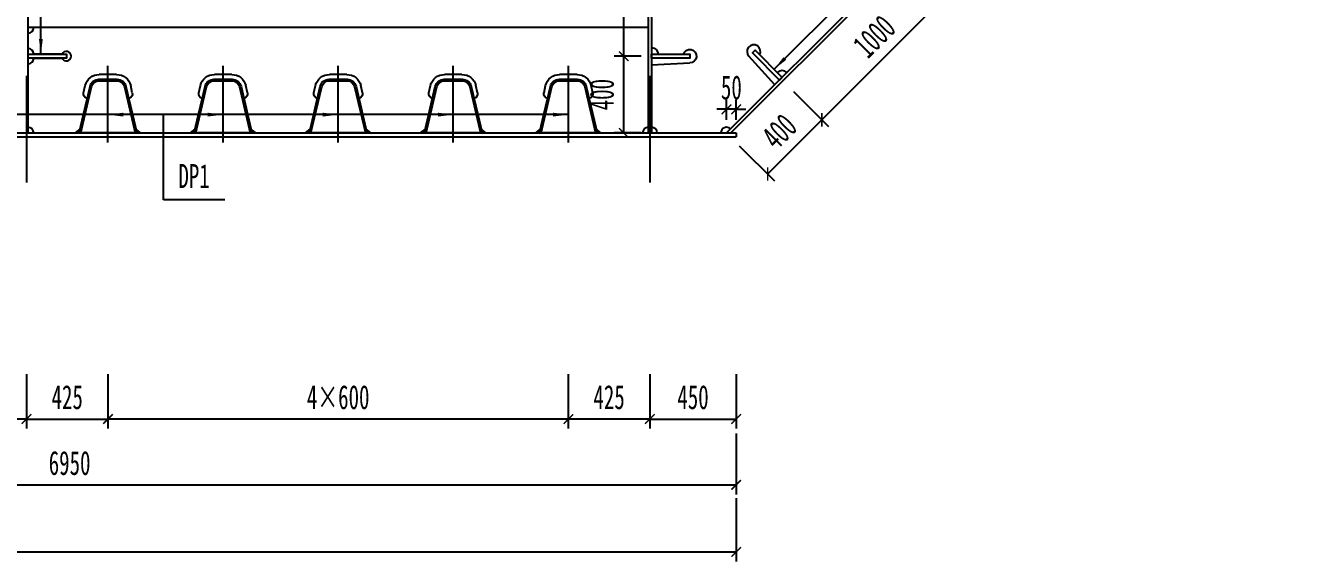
# Model space of a CAD drawing. Extents: x -149716 to 104715, y -26828 to 33500.
# Drawn here: x -124282 to -117635, y 759 to 3552 of the extents above; entities that cross this region are included whole.
import ezdxf
from ezdxf.enums import TextEntityAlignment as Align

# ---------------------------------------------------------------- set-up
doc = ezdxf.new("R2010")
doc.units = 0
doc.header["$LTSCALE"] = 1000
doc.linetypes.add('CENTER', pattern=[50.8, 31.75, -6.35, 6.35, -6.35])
doc.layers.get('0').update_dxf_attribs({"linetype": 'CONTINUOUS'})
doc.layers.get('Defpoints').update_dxf_attribs({"color": 250, "linetype": 'CONTINUOUS'})
doc.layers.add('01', color=1, linetype='CONTINUOUS', lineweight=25)
for name, color, linetype in [('02', 2, 'CONTINUOUS'), ('04', 4, 'CONTINUOUS'), ('06', 6, 'CENTER'), ('07', 7, 'CONTINUOUS')]:
    doc.layers.add(name, color=color, linetype=linetype)
doc.styles.add('仿宋', font='simfang.ttf', dxfattribs={"width": 0.64})
doc.dimstyles.new('1：50', dxfattribs={"dimscale": 50, "dimtxt": 2.5, "dimasz": 1, "dimexe": 1, "dimexo": 0, "dimgap": 1, "dimtad": 1, "dimdec": 1, "dimdsep": 46, "dimtxsty": '仿宋', "dimblk": 'ARCHTICK', "dimcen": 0, "dimclrd": 256, "dimclre": 256, "dimclrt": 256, "dimazin": 2, "dimtfac": 1, "dimtdec": 1, "dimtix": 1, "dimtmove": 2, "dimatfit": 3, "dimfxl": 1, "dimtvp": 0.8, "dimtolj": 1, "dimtzin": 0, "dimlwd": -1, "dimlwe": -1, "dimarcsym": 0})

# ---------------------------------------------------------------- blocks, each defined once
blk = doc.blocks.new('_ArchTick')
at = {"color": 0, "linetype": 'ByBlock', "const_width": 0.15}
blk.add_lwpolyline([(-0.5, -0.5), (0.5, 0.5)], dxfattribs=at)
blk = doc.blocks.new('*D522')
at = {"layer": '04', "transparency": 16777216}
for p, q in [((-121026.6, 1735.9), (-121026.6, 1451.7)), ((-120576.6, 1735.9), (-120576.6, 1451.7)), ((-121026.6, 1501.7), (-120576.6, 1501.7))]:
    blk.add_line(p, q, dxfattribs=at)
at = {"layer": 'Defpoints', "color": 0, "transparency": 16777216}
for p in [(-121026.6, 1735.9), (-120576.6, 1735.9), (-120576.6, 1501.7)]:
    blk.add_point(p, dxfattribs=at)
at = {"layer": '04', "transparency": 16777216, "xscale": 50, "yscale": 50, "zscale": 50, "rotation": 180}
blk.add_blockref('_ArchTick', (-121026.6, 1501.7), dxfattribs=at)
at = {"layer": '04', "transparency": 16777216, "xscale": 50, "yscale": 50, "zscale": 50}
blk.add_blockref('_ArchTick', (-120576.6, 1501.7), dxfattribs=at)
at = {"layer": '04', "transparency": 16777216, "insert": (-120801.6, 1614.9), "char_height": 125, "attachment_point": 5, "style": '仿宋'}
blk.add_mtext('\\A1;450', dxfattribs=at)
blk = doc.blocks.new('*D524')
at = {"layer": '04', "transparency": 16777216}
for p, q in [((-127526.6, 1425.5), (-127526.6, 1108.8)), ((-120576.6, 1425.5), (-120576.6, 1108.8)), ((-127526.6, 1158.8), (-120576.6, 1158.8))]:
    blk.add_line(p, q, dxfattribs=at)
at = {"layer": 'Defpoints', "color": 0, "transparency": 16777216}
for p in [(-127526.6, 1425.5), (-120576.6, 1425.5), (-120576.6, 1158.8)]:
    blk.add_point(p, dxfattribs=at)
at = {"layer": '04', "transparency": 16777216, "xscale": 50, "yscale": 50, "zscale": 50, "rotation": 180}
blk.add_blockref('_ArchTick', (-127526.6, 1158.8), dxfattribs=at)
at = {"layer": '04', "transparency": 16777216, "xscale": 50, "yscale": 50, "zscale": 50}
blk.add_blockref('_ArchTick', (-120576.6, 1158.8), dxfattribs=at)
at = {"layer": '04', "transparency": 16777216, "insert": (-124051.6, 1272), "char_height": 125, "attachment_point": 5, "style": '仿宋'}
blk.add_mtext('\\A1;6950', dxfattribs=at)
blk = doc.blocks.new('*D525')
at = {"layer": '04', "transparency": 16777216}
for p, q in [((-134476.6, 1088.8), (-134476.6, 759.5)), ((-120576.6, 1088.8), (-120576.6, 759.5)), ((-134476.6, 809.5), (-120576.6, 809.5))]:
    blk.add_line(p, q, dxfattribs=at)
at = {"layer": 'Defpoints', "color": 0, "transparency": 16777216}
for p in [(-134476.6, 1088.8), (-120576.6, 1088.8), (-120576.6, 809.5)]:
    blk.add_point(p, dxfattribs=at)
at = {"layer": '04', "transparency": 16777216, "xscale": 50, "yscale": 50, "zscale": 50, "rotation": 180}
blk.add_blockref('_ArchTick', (-134476.6, 809.5), dxfattribs=at)
at = {"layer": '04', "transparency": 16777216, "xscale": 50, "yscale": 50, "zscale": 50}
blk.add_blockref('_ArchTick', (-120576.6, 809.5), dxfattribs=at)
at = {"layer": '04', "transparency": 16777216, "insert": (-127526.6, 922.7), "char_height": 125, "attachment_point": 5, "style": '仿宋'}
blk.add_mtext('\\A1;13900', dxfattribs=at)
blk = doc.blocks.new('板肋带过焊孔')
at = {"layer": '01'}
blk.add_line((50817.6, 161172.4), (50617.6, 161182.4), dxfattribs=at)
for centre, start, end in [((50817.6, 161227.4), 90, 180), ((50617.6, 161217.4), 16.60155, 270)]:
    blk.add_arc(centre, 35, start, end, dxfattribs=at)
at = {"layer": '02'}
blk.add_lwpolyline([(50817.6, 161227.4), (50617.6, 161227.4), (50617.6, 161207.4), (50817.6, 161207.4)], close=True, dxfattribs=at)
blk = doc.blocks.new('*D546')
at = {"layer": '04', "transparency": 16777216}
for p, q in [((-121072.6, 3392), (-121212.9, 3392)), ((-121162.9, 2992), (-121162.9, 3392)), ((-121072.6, 2992), (-121212.9, 2992))]:
    blk.add_line(p, q, dxfattribs=at)
at = {"layer": 'Defpoints', "color": 0, "transparency": 16777216}
for p in [(-121162.9, 3392), (-121072.6, 3392), (-121072.6, 2992)]:
    blk.add_point(p, dxfattribs=at)
at = {"layer": '04', "transparency": 16777216, "xscale": 50, "yscale": 50, "zscale": 50}
for p, rotation in [((-121162.9, 3392), 90), ((-121162.9, 2992), 270)]:
    blk.add_blockref('_ArchTick', p, dxfattribs=dict(at, rotation=rotation))
at = {"layer": '04', "transparency": 16777216, "insert": (-121276.1, 3192), "char_height": 125, "attachment_point": 5, "rotation": 90, "style": '仿宋'}
blk.add_mtext('\\A1;400', dxfattribs=at)
blk = doc.blocks.new('*D547')
at = {"layer": '04', "transparency": 16777216}
for p, q in [((-121072.6, 4392), (-121212.9, 4392)), ((-121162.9, 3392), (-121162.9, 4392)), ((-121072.6, 3392), (-121212.9, 3392))]:
    blk.add_line(p, q, dxfattribs=at)
at = {"layer": 'Defpoints', "color": 0, "transparency": 16777216}
for p in [(-121162.9, 4392), (-121072.6, 4392), (-121072.6, 3392)]:
    blk.add_point(p, dxfattribs=at)
at = {"layer": '04', "transparency": 16777216, "xscale": 50, "yscale": 50, "zscale": 50}
for p, rotation in [((-121162.9, 4392), 90), ((-121162.9, 3392), 270)]:
    blk.add_blockref('_ArchTick', p, dxfattribs=dict(at, rotation=rotation))
at = {"layer": '04', "transparency": 16777216, "insert": (-121276.1, 3892), "char_height": 125, "attachment_point": 5, "rotation": 90, "style": '仿宋'}
blk.add_mtext('\\A1;1000', dxfattribs=at)
blk = doc.blocks.new('腹板板肋带过焊孔1')
at = {"layer": '01'}
for p, q in [((53004.8, 112165.9), (52857.2, 112165.9)), ((53004.8, 112143.9), (52857.2, 112143.9))]:
    blk.add_line(p, q, dxfattribs=at)
for centre, radius, start, end in [((52827.3, 112164.9), 30, 1.91021, 90), ((52827.3, 112144.9), 30, 270, 358.08979), ((53027.3, 112154.9), 25, 206.10388, 153.89612)]:
    blk.add_arc(centre, radius, start, end, dxfattribs=at)
at = {"layer": '02'}
blk.add_lwpolyline([(52827.3, 112164.9), (53027.3, 112164.9), (53027.3, 112144.9), (52827.3, 112144.9)], close=True, dxfattribs=at)
blk = doc.blocks.new('*D568')
at = {"layer": '04', "transparency": 16777216}
for p, q in [((-124701.6, 1735.9), (-124701.6, 1451.7)), ((-124276.6, 1735.9), (-124276.6, 1451.7)), ((-124276.6, 1501.7), (-124701.6, 1501.7))]:
    blk.add_line(p, q, dxfattribs=at)
at = {"layer": 'Defpoints', "color": 0, "transparency": 16777216}
for p in [(-124701.6, 1735.9), (-124276.6, 1735.9), (-124701.6, 1501.7)]:
    blk.add_point(p, dxfattribs=at)
at = {"layer": '04', "transparency": 16777216, "xscale": 50, "yscale": 50, "zscale": 50, "rotation": 180}
blk.add_blockref('_ArchTick', (-124701.6, 1501.7), dxfattribs=at)
at = {"layer": '04', "transparency": 16777216, "xscale": 50, "yscale": 50, "zscale": 50}
blk.add_blockref('_ArchTick', (-124276.6, 1501.7), dxfattribs=at)
at = {"layer": '04', "transparency": 16777216, "insert": (-124489.1, 1614.9), "char_height": 125, "attachment_point": 5, "style": '仿宋'}
blk.add_mtext('\\A1;425', dxfattribs=at)
blk = doc.blocks.new('*D571')
at = {"layer": '04', "transparency": 16777216}
for p, q in [((-121451.6, 1735.9), (-121451.6, 1451.7)), ((-121026.6, 1735.9), (-121026.6, 1451.7)), ((-121026.6, 1501.7), (-121451.6, 1501.7))]:
    blk.add_line(p, q, dxfattribs=at)
at = {"layer": 'Defpoints', "color": 0, "transparency": 16777216}
for p in [(-121451.6, 1735.9), (-121026.6, 1735.9), (-121451.6, 1501.7)]:
    blk.add_point(p, dxfattribs=at)
at = {"layer": '04', "transparency": 16777216, "xscale": 50, "yscale": 50, "zscale": 50, "rotation": 180}
blk.add_blockref('_ArchTick', (-121451.6, 1501.7), dxfattribs=at)
at = {"layer": '04', "transparency": 16777216, "xscale": 50, "yscale": 50, "zscale": 50}
blk.add_blockref('_ArchTick', (-121026.6, 1501.7), dxfattribs=at)
at = {"layer": '04', "transparency": 16777216, "insert": (-121239.1, 1614.9), "char_height": 125, "attachment_point": 5, "style": '仿宋'}
blk.add_mtext('\\A1;425', dxfattribs=at)
blk = doc.blocks.new('*D572')
at = {"layer": '04', "transparency": 16777216}
for p, q in [((-123851.6, 1735.9), (-123851.6, 1451.7)), ((-121451.6, 1735.9), (-121451.6, 1451.7)), ((-121451.6, 1501.7), (-123851.6, 1501.7))]:
    blk.add_line(p, q, dxfattribs=at)
at = {"layer": 'Defpoints', "color": 0, "transparency": 16777216}
for p in [(-123851.6, 1735.9), (-121451.6, 1735.9), (-123851.6, 1501.7)]:
    blk.add_point(p, dxfattribs=at)
at = {"layer": '04', "transparency": 16777216, "xscale": 50, "yscale": 50, "zscale": 50, "rotation": 180}
blk.add_blockref('_ArchTick', (-123851.6, 1501.7), dxfattribs=at)
at = {"layer": '04', "transparency": 16777216, "xscale": 50, "yscale": 50, "zscale": 50}
blk.add_blockref('_ArchTick', (-121451.6, 1501.7), dxfattribs=at)
at = {"layer": '04', "transparency": 16777216, "insert": (-122651.6, 1614.9), "char_height": 125, "attachment_point": 5, "style": '仿宋'}
blk.add_mtext('\\A1;4×600', dxfattribs=at)
blk = doc.blocks.new('*D573')
at = {"layer": '04', "transparency": 16777216}
for p, q in [((-124276.6, 1735.9), (-124276.6, 1451.7)), ((-123851.6, 1735.9), (-123851.6, 1451.7)), ((-124276.6, 1501.7), (-123851.6, 1501.7))]:
    blk.add_line(p, q, dxfattribs=at)
at = {"layer": 'Defpoints', "color": 0, "transparency": 16777216}
for p in [(-124276.6, 1735.9), (-123851.6, 1735.9), (-123851.6, 1501.7)]:
    blk.add_point(p, dxfattribs=at)
at = {"layer": '04', "transparency": 16777216, "xscale": 50, "yscale": 50, "zscale": 50, "rotation": 180}
blk.add_blockref('_ArchTick', (-124276.6, 1501.7), dxfattribs=at)
at = {"layer": '04', "transparency": 16777216, "xscale": 50, "yscale": 50, "zscale": 50}
blk.add_blockref('_ArchTick', (-123851.6, 1501.7), dxfattribs=at)
at = {"layer": '04', "transparency": 16777216, "insert": (-124064.1, 1614.9), "char_height": 125, "attachment_point": 5, "style": '仿宋'}
blk.add_mtext('\\A1;425', dxfattribs=at)
blk = doc.blocks.new('U2加劲肋带过焊孔')
at = {"layer": '01'}
for p, q in [((48376, 137282.9), (48036, 137282.9)), ((48036, 137282.9), (48060.5, 137263.4)), ((48376, 137282.9), (48351.4, 137263.4)), ((48079.1, 137072.9), (48087.6, 137035.9)), ((48332.9, 137072.9), (48324.3, 137035.9)), ((48251.2, 136977.9), (48160.7, 136977.9))]:
    blk.add_line(p, q, dxfattribs=at)
for centre, radius, start, end in [((48103.4, 137078.6), 25, 103.06932, 193.06932), ((48308.5, 137078.6), 25, 346.93068, 76.93068), ((48160.7, 137052.9), 75, 193.06932, 270), ((48251.2, 137052.9), 75, 270, 346.93068)]:
    blk.add_arc(centre, radius, start, end, dxfattribs=at)
at = {"layer": '02'}
for points in [[(48056, 137282.9), (48112.3, 137040.1, 0.348876), (48159.1, 137002.9), (48252.8, 137002.9, 0.348876), (48299.6, 137040.1), (48356, 137282.9)], [(48064.2, 137282.9), (48120.1, 137041.9, 0.348876), (48159.1, 137010.9), (48252.8, 137010.9, 0.348876), (48291.8, 137041.9), (48347.8, 137282.9)]]:
    blk.add_lwpolyline(points, format="xyb", dxfattribs=at)
at = {"layer": '06', "ltscale": 0.1}
blk.add_line((48206, 137332.9), (48206, 136932.9), dxfattribs=at)
blk = doc.blocks.new('*D585')
at = {"layer": '04', "transparency": 16777216}
for p, q in [((-120626.6, 3061.1), (-120626.6, 3165.3)), ((-120576.6, 3061.1), (-120576.6, 3165.3)), ((-120626.6, 3115.3), (-120676.6, 3115.3)), ((-120576.6, 3115.3), (-120626.6, 3115.3)), ((-120576.6, 3115.3), (-120526.6, 3115.3))]:
    blk.add_line(p, q, dxfattribs=at)
at = {"layer": 'Defpoints', "color": 0, "transparency": 16777216}
for p in [(-120626.6, 3115.3), (-120626.6, 3061.1), (-120576.6, 3061.1)]:
    blk.add_point(p, dxfattribs=at)
at = {"layer": '04', "transparency": 16777216, "xscale": 50, "yscale": 50, "zscale": 50}
blk.add_blockref('_ArchTick', (-120626.6, 3115.3), dxfattribs=at)
at = {"layer": '04', "transparency": 16777216, "xscale": 50, "yscale": 50, "zscale": 50, "rotation": 180}
blk.add_blockref('_ArchTick', (-120576.6, 3115.3), dxfattribs=at)
at = {"layer": '04', "transparency": 16777216, "insert": (-120601.6, 3228.5), "char_height": 125, "attachment_point": 5, "style": '仿宋'}
blk.add_mtext('\\A1;50', dxfattribs=at)
blk = doc.blocks.new('*D592')
at = {"layer": '04', "transparency": 16777216}
for p, q in [((-120277.5, 3208.6), (-120094.7, 3025.8)), ((-120412.9, 2778.3), (-120130, 3061.2)), ((-120560.3, 2925.8), (-120377.5, 2743))]:
    blk.add_line(p, q, dxfattribs=at)
at = {"layer": 'Defpoints', "color": 0, "transparency": 16777216}
for p in [(-120277.5, 3208.6), (-120130, 3061.2), (-120560.3, 2925.8)]:
    blk.add_point(p, dxfattribs=at)
at = {"layer": '04', "transparency": 16777216, "xscale": 50, "yscale": 50, "zscale": 50}
for p, rotation in [((-120130, 3061.2), 45.00000000002506), ((-120412.9, 2778.3), 225.0000000000251)]:
    blk.add_blockref('_ArchTick', p, dxfattribs=dict(at, rotation=rotation))
at = {"layer": '04', "transparency": 16777216, "insert": (-120351.5, 2999.8), "char_height": 125, "attachment_point": 5, "rotation": 45, "style": '仿宋'}
blk.add_mtext('\\A1;400', dxfattribs=at)
blk = doc.blocks.new('*D593')
at = {"layer": '04', "transparency": 16777216}
for p, q in [((-119570.4, 3915.7), (-119387.6, 3732.9)), ((-120130, 3061.2), (-119422.9, 3768.3)), ((-120277.5, 3208.6), (-120094.7, 3025.8))]:
    blk.add_line(p, q, dxfattribs=at)
at = {"layer": 'Defpoints', "color": 0, "transparency": 16777216}
for p in [(-119570.4, 3915.7), (-119422.9, 3768.3), (-120277.5, 3208.6)]:
    blk.add_point(p, dxfattribs=at)
at = {"layer": '04', "transparency": 16777216, "xscale": 50, "yscale": 50, "zscale": 50}
for p, rotation in [((-119422.9, 3768.3), 44.99999999997288), ((-120130, 3061.2), 224.9999999999729)]:
    blk.add_blockref('_ArchTick', p, dxfattribs=dict(at, rotation=rotation))
at = {"layer": '04', "transparency": 16777216, "insert": (-119856.5, 3494.8), "char_height": 125, "attachment_point": 5, "rotation": 45, "style": '仿宋'}
blk.add_mtext('\\A1;1000', dxfattribs=at)

msp = doc.modelspace()

# ---------------------------------------------------------------- linework, layer by layer
at = {"layer": '02'}
for p, q in [((-124268.55833, 6895.99662), (-124268.55833, 2991.99662)), ((-121034.55833, 6895.99662), (-121034.55833, 2991.99662)), ((-121018.55833, 6895.99662), (-121018.55833, 2991.99662)), ((-117634.55833, 5983.99662), (-120626.55833, 2991.99662)), ((-117634.55833, 5961.36921), (-120603.93091, 2991.99662)), ((-121034.55833, 3541.99662), (-124268.55833, 3541.99662)), ((-127526.55833, 2991.99662), (-120576.55833, 2991.99662)), ((-120576.55833, 2991.99662), (-120576.55833, 2971.99662)), ((-127526.55833, 2971.99662), (-120576.55833, 2971.99662))]:
    msp.add_line(p, q, dxfattribs=at)
for centre, start, end in [((-124268.55833, 3541.99662), 270, 0), ((-124268.55833, 2991.99662), 0, 90), ((-121034.55833, 2991.99662), 90, 180), ((-121018.55833, 2991.99662), 0, 90), ((-120626.55833, 2991.99662), 44.999999999, 180)]:
    msp.add_arc(centre, 30, start, end, dxfattribs=at)
at = {"layer": '06', "ltscale": 0.1}
for p, q in [((-124276.55833, 7100.37585), (-124276.55833, 2734.37585)), ((-121026.55833, 7100.37585), (-121026.55833, 2734.37585))]:
    msp.add_line(p, q, dxfattribs=at)
at = {"layer": '07'}
for p, q in [((-117958.60992, 5744.22065), (-120378.78235, 3324.04821)), ((-124201.38446, 3401.99662), (-124201.38446, 4381.99662)), ((-121451.55833, 3087.68792), (-127101.55833, 3087.68792)), ((-123562.74071, 2642.93043), (-123562.74071, 3087.68792)), ((-123242.74071, 2642.93043), (-123562.74071, 2642.93043))]:
    msp.add_line(p, q, dxfattribs=at)
for points in [[(-124201.38446, 3401.99662, 0, 20, 0), (-124201.38446, 3481.99662, 8, 8, 0)], [(-120378.78235, 3324.04821, 0, 20, 0), (-120322.21381, 3380.61675, 0, 0, 0)], [(-123851.55833, 3087.68792, 0, 20, 0), (-123771.55833, 3087.68792, 8, 8, 0)], [(-123251.55833, 3087.68792, 0, 20, 0), (-123331.55833, 3087.68792, 8, 8, 0)], [(-122651.55833, 3087.68792, 0, 20, 0), (-122731.55833, 3087.68792, 8, 8, 0)], [(-122051.55833, 3087.68792, 0, 20, 0), (-122131.55833, 3087.68792, 8, 8, 0)], [(-121451.55833, 3087.68792, 0, 20, 0), (-121531.55833, 3087.68792, 8, 8, 0)]]:
    msp.add_lwpolyline(points, format="xyseb", dxfattribs=at)

# ---------------------------------------------------------------- block references
at = {"layer": '02', "rotation": 315}
msp.add_blockref('板肋带过焊孔', (-270275.09849, -74789.56138), dxfattribs=at)
at = {"layer": '02'}
msp.add_blockref('腹板板肋带过焊孔1', (-177095.80855, -108762.91029), dxfattribs=at)
at = {"layer": '02', "xscale": -1}
msp.add_blockref('板肋带过焊孔', (-70200.9279, -157825.36803), dxfattribs=at)
at = {"layer": '02', "xscale": -1, "rotation": 180}
for p in [(-172057.5228, 140274.90436), (-171457.5228, 140274.90436), (-170857.5228, 140274.90436), (-170257.5228, 140274.90436), (-169657.5228, 140274.90436)]:
    msp.add_blockref('U2加劲肋带过焊孔', p, dxfattribs=at)

# ---------------------------------------------------------------- texts
at = {"layer": '07', "style": '仿宋', "width": 0.64}
msp.add_text('DP1', height=125, dxfattribs=at).set_placement((-123402.74071, 2767.93043), align=Align.MIDDLE)

# ---------------------------------------------------------------- dimensions: what is measured, and where the dimension line sits
at = {"layer": '04'}
for p1, p2, distance, picture, middle in [((-121072.61665, 3391.99662), (-121072.61665, 4391.99662), 90.26696, '*D547', (-121276.09789, 3891.99662)), ((-120277.47174, 3208.59546), (-119570.36496, 3915.70224), -208.49434, '*D593', (-119856.54518, 3494.77568)), ((-121072.61665, 2991.99662), (-121072.61665, 3391.99662), 90.26696, '*D546', (-121276.09789, 3191.99662)), ((-120576.55833, 3061.11003), (-120626.55833, 3061.11003), -54.21546, '*D585', (-120601.55833, 3228.53978)), ((-120560.31445, 2925.75275), (-120277.47174, 3208.59546), -208.49434, '*D592', (-120351.51993, 2999.80094)), ((-124276.55833, 1735.86629), (-124701.55833, 1735.86629), 234.19895, '*D568', (-124489.05833, 1614.88162)), ((-124276.55833, 1735.86629), (-123851.55833, 1735.86629), -234.19895, '*D573', (-124064.05833, 1614.88162)), ((-121026.55833, 1735.86629), (-121451.55833, 1735.86629), 234.19895, '*D571', (-121239.05833, 1614.88162)), ((-121026.55833, 1735.86629), (-120576.55833, 1735.86629), -234.19895, '*D522', (-120801.55833, 1614.88162)), ((-127526.55833, 1425.47662), (-120576.55833, 1425.47662), -266.71856, '*D524', (-124051.55833, 1271.97234)), ((-134476.55833, 1088.81585), (-120576.55833, 1088.81585), -279.32377, '*D525', (-127526.55833, 922.70637))]:
    dim = msp.add_aligned_dim(p1=p1, p2=p2, distance=distance, dimstyle='1：50', dxfattribs=at)
    dim.commit()
    dim.dimension.update_dxf_attribs({"geometry": picture, "text_midpoint": middle})
dim = msp.add_aligned_dim(p1=(-121451.55833, 1735.86629), p2=(-123851.55833, 1735.86629), distance=234.19895, text='4×600', dimstyle='1：50', dxfattribs=at)
dim.commit()
dim.dimension.update_dxf_attribs({"geometry": '*D572', "text_midpoint": (-122651.55833, 1614.88162)})

doc.saveas('drawing.dxf')
